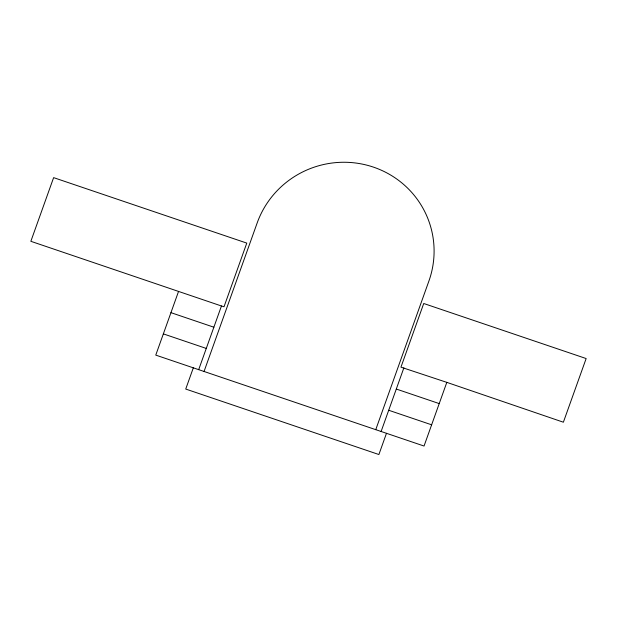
<?xml version="1.0" encoding="UTF-8"?>
<svg xmlns="http://www.w3.org/2000/svg" width="617" height="617" viewBox="0 0 617 617"><rect width="100%" height="100%" fill="white"/><g stroke="black" fill="none" stroke-linecap="round" stroke-linejoin="round"><path stroke-width="0.93" d="M178.537 291.44L155.762 355.107L424.041 446.037L446.816 382.363L563.375 422.213L586.15 358.546L423.725 303.495L400.95 367.161L446.816 382.363M193.322 367.84L185.732 389.057L378.892 454.528L386.481 433.304M198.689 369.652L221.457 305.986L224.01 306.772L246.785 243.106L53.625 177.634L30.85 241.309L221.457 305.986M204.05 371.473L257.189 222.907A91.193 89.604 -16.9 0 1 373.401 167.107A91.193 89.604 -16.9 0 1 428.884 281.097L375.753 429.671M381.113 431.484L403.888 367.817M170.94 312.657L213.868 327.211M396.299 389.042L439.219 403.587M163.351 333.882L206.279 348.435M388.71 410.259L431.63 424.812"/></g></svg>
